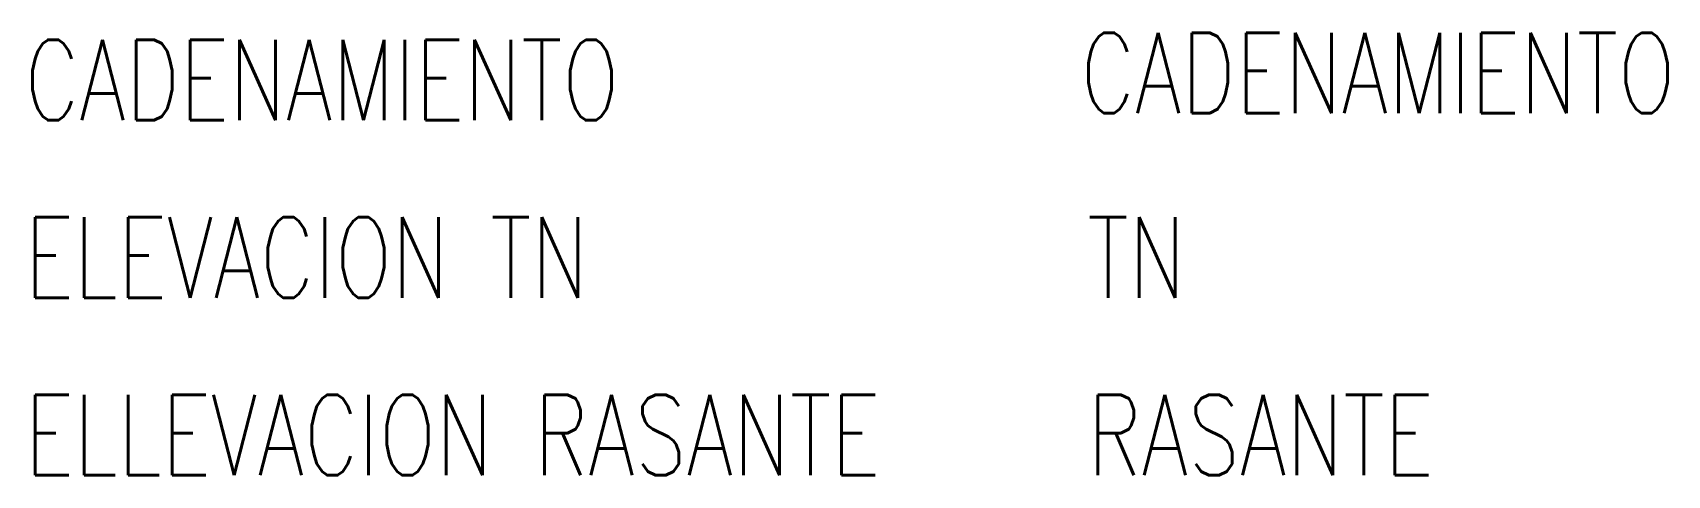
# Model space of a CAD drawing. Extents: x -5.1 to 5, y -1.3 to 1.5.
import ezdxf

# ---------------------------------------------------------------- set-up
doc = ezdxf.new("R2010")
doc.units = 0
doc.header["$MEASUREMENT"] = 0
doc.layers.add('PROV', color=7, linetype='CONTINUOUS')
doc.styles.add('ROMANS', font='romans.shx')

msp = doc.modelspace()

# ---------------------------------------------------------------- texts
at = {"layer": 'PROV', "style": 'ROMANS', "width": 0.75}
for s, p in [('CADENAMIENTO', (-5.172, 0.907)), ('ELEVACION TN', (-5.172, -0.196)), ('ELLEVACION RASANTE', (-5.172, -1.299))]:
    msp.add_text(s, height=0.5, dxfattribs=at).set_placement(p)
for tag, p, s, flags in [('CADENAMIENTO', (1.393, 0.951), '0+000', 5), ('TN', (1.435, -0.196), '0', 4), ('RASANTE', (1.435, -1.299), '0', 4)]:
    msp.add_attdef(tag, p, s, height=0.5, dxfattribs=dict(at, flags=flags))

doc.saveas('drawing.dxf')
